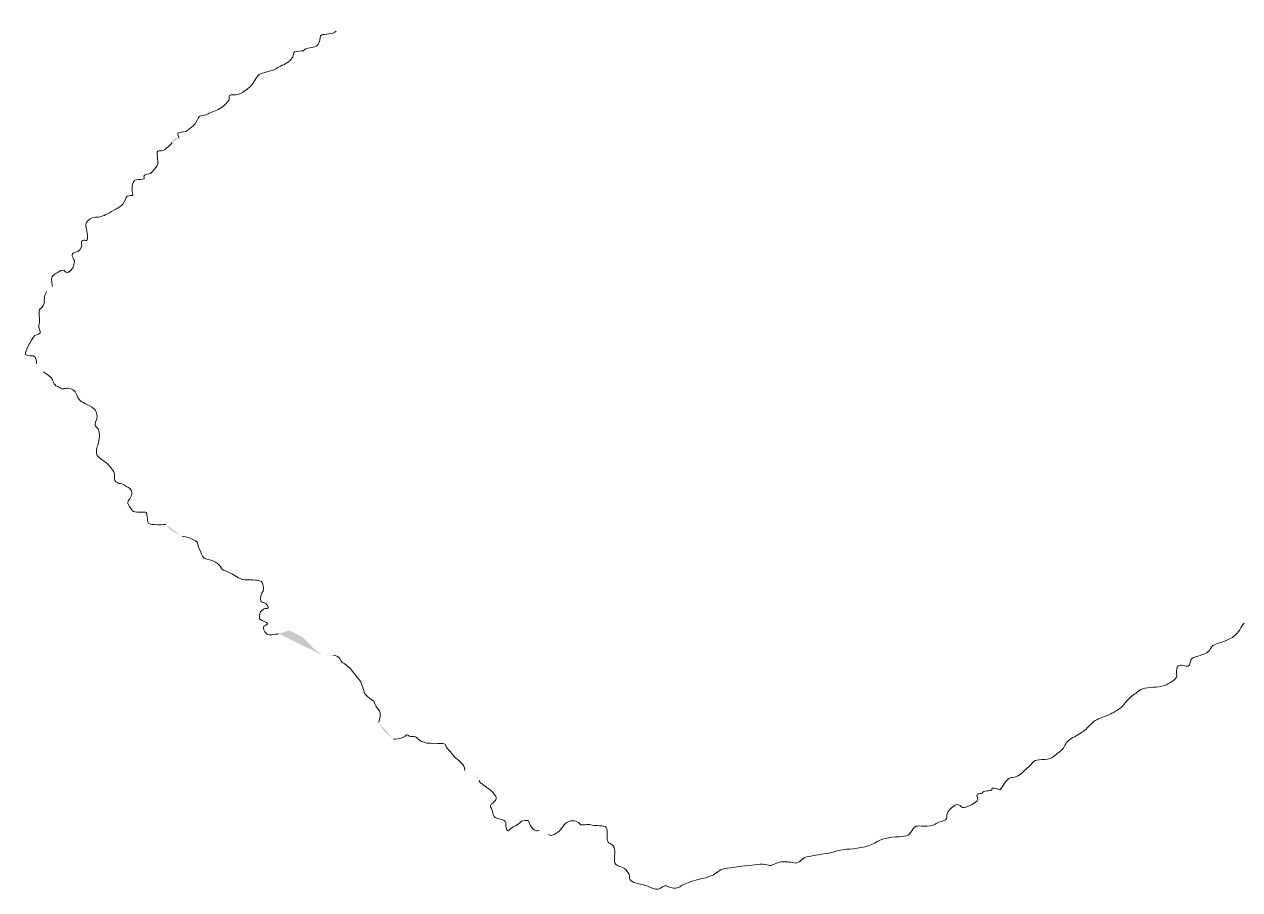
# Model space of a CAD drawing. Header units: millimetres. Extents: x 7106 to 73427, y -466 to 50348.
# Drawn here: x 42359.3 to 42432.5, y 7448.9 to 7501 of the extents above; entities that cross this region are included whole.
import ezdxf

# ---------------------------------------------------------------- set-up
doc = ezdxf.new("R2010")
doc.units = ezdxf.units.MM
doc.layers.add('02', color=1, linetype='Continuous')
doc.layers.add('Cotas', color=1, linetype='Continuous')

# ---------------------------------------------------------------- blocks, each defined once
blk = doc.blocks.new('ESTACIÓN DE TRABAJO VIVOTECK')
at = {"layer": '02', "transparency": 33554559}
h = blk.add_hatch(color=256, dxfattribs=at)
h.paths.add_polyline_path([(-213.38, 1868.74, 0.208775), (-213.06, 1868.54)], flags=0)
h.paths.add_polyline_path([(-247.13, 1907.79, 0.017813), (-246.83, 1907.91)], flags=0)
h.paths.add_polyline_path([(-241.16, 1904.57), (-240.74, 1904.2)], flags=0)
h.paths.add_polyline_path([(-239.72, 1904.11), (-239.25, 1903.87)], flags=0)
h.paths.add_polyline_path([(-238.55, 1902.82), (-238.28, 1902.41), (-237.78, 1902.11)], flags=0)
h.paths.add_polyline_path([(-236.83, 1901.46), (-236.46, 1900.89), (-235.69, 1900.7)], flags=0)
h.paths.add_polyline_path([(-234.29, 1899.61), (-233.88, 1899.5), (-233.63, 1899.1), (-233.35, 1898.75), (-233.23, 1898.52), (-232.89, 1898.44), (-232.13, 1897.82), (-231.39, 1897.22)], flags=0)
h.paths.add_polyline_path([(-230.34, 1895.99, 0.009659), (-230.81, 1896.39)], flags=0)
h.paths.add_polyline_path([(-229.23, 1894.64), (-228.84, 1894.08), (-227.76, 1893.22), (-227.08, 1892.71)], flags=0)
h.paths.add_polyline_path([(-213.3, 1879.29), (-212.73, 1878.89)], flags=0)
h.paths.add_polyline_path([(-158.5, 1833.25, 0.058787), (-157.84, 1833.16)], flags=0)
h.paths.add_polyline_path([(-113.23, 1798.2), (-113.23, 1796.38)], flags=0)
h.paths.add_polyline_path([(-220.28, 1722.04, 0.004771), (-221.14, 1722.42)], flags=0)
h.paths.add_polyline_path([(-226.5, 1726.93, 0.101359), (-226.96, 1727.49)], flags=0)
h.paths.add_polyline_path([(-226.96, 1727.49), (-227.79, 1727.79)], flags=0)
h.paths.add_polyline_path([(-234.18, 1730.61), (-234.99, 1731.27), (-235.51, 1732.11)], flags=0)
h.paths.add_polyline_path([(-240.63, 1738.19, 0.039421), (-239.62, 1738.16)], flags=0)
h.paths.add_polyline_path([(-240.63, 1738.19), (-241.36, 1738.77), (-242.34, 1739.78), (-243.54, 1740.38), (-244.49, 1740.08)], flags=0)
h.paths.add_polyline_path([(-253.14, 1748.83), (-254.25, 1749.41), (-254.64, 1749.9)], flags=0)
h.paths.add_polyline_path([(-265.67, 1763.61), (-266.25, 1764.36)], flags=0)
h.paths.add_polyline_path([(-265.35, 1770.82), (-264.81, 1771.28)], flags=0)
h.paths.add_polyline_path([(-254.08, 1784.22), (-253.89, 1784.59), (-253.44, 1784.59)], flags=0)
at = {"layer": '02', "lineweight": 18}
for points in [[(-240.88, 1793.14), (-240.74, 1793.48), (-240.86, 1793.83), (-240.63, 1793.9)], [(-240.63, 1793.9), (-240.42, 1793.93), (-239.62, 1793.93), (-239.33, 1794.21)], [(-241.85, 1792.68), (-241.48, 1792.8), (-241.01, 1792.75), (-240.88, 1793.14)], [(-244.19, 1791.15), (-243.84, 1791.27), (-243.32, 1791.62), (-243.24, 1791.92)], [(-243.24, 1791.92), (-243.12, 1792.22), (-243.21, 1792.36), (-242.92, 1792.39)], [(-242.92, 1792.39), (-242.61, 1792.46), (-242.27, 1792.46), (-242.27, 1792.46)], [(-242.27, 1792.46), (-242.27, 1792.46), (-242.22, 1792.62), (-241.85, 1792.68)], [(-246.25, 1790.31), (-246.04, 1790.43), (-245.72, 1790.54), (-245.25, 1790.64)], [(-245.25, 1790.64), (-244.79, 1790.76), (-244.56, 1790.98), (-244.19, 1791.15)], [(-247, 1789.29), (-246.79, 1789.51), (-246.46, 1790.17), (-246.25, 1790.31)], [(-248.95, 1788.09), (-248.89, 1788.22), (-249.06, 1788.49), (-248.81, 1788.49)], [(-248.81, 1788.49), (-248.57, 1788.49), (-248.13, 1788.49), (-247.95, 1788.61)], [(-247.95, 1788.61), (-247.77, 1788.67), (-247.25, 1789.06), (-247, 1789.29)], [(-249.78, 1787.26), (-249.41, 1787.46), (-248.95, 1787.97), (-248.95, 1788.09)], [(-251.93, 1786.01), (-251.76, 1786.33), (-251.73, 1786.55), (-251.5, 1786.61)], [(-251.5, 1786.61), (-251.25, 1786.66), (-251.12, 1786.66), (-250.84, 1786.79)], [(-250.84, 1786.79), (-250.62, 1786.9), (-250.15, 1787.08), (-249.78, 1787.26)], [(-253.52, 1785.09), (-253.39, 1785.15), (-252.86, 1785.15), (-252.65, 1785.31)], [(-252.65, 1785.31), (-252.49, 1785.52), (-252.13, 1785.67), (-251.93, 1786.01)], [(-254.75, 1783.57), (-254.56, 1783.73), (-254.17, 1784.07), (-254.08, 1784.22)], [(-253.44, 1784.59), (-253.44, 1784.59), (-253.64, 1785.07), (-253.52, 1785.09)], [(-255.42, 1783.11), (-255.44, 1783.23), (-255.42, 1783.49), (-255.26, 1783.47)], [(-255.36, 1782.31), (-255.36, 1782.48), (-255.39, 1783.01), (-255.42, 1783.11)], [(-255.26, 1783.47), (-255.12, 1783.44), (-254.97, 1783.47), (-254.75, 1783.57)], [(-255.86, 1781.58), (-255.68, 1781.81), (-255.36, 1782.14), (-255.36, 1782.31)], [(-257.66, 1780.34), (-257.6, 1780.57), (-257.52, 1780.85), (-257.3, 1780.87)], [(-257.3, 1780.87), (-257.12, 1780.91), (-256.64, 1780.85), (-256.58, 1780.98)], [(-256.58, 1780.98), (-256.58, 1781.15), (-256.69, 1781.24), (-256.5, 1781.32)], [(-256.5, 1781.32), (-256.32, 1781.41), (-256.04, 1781.32), (-255.86, 1781.58)], [(-257.6, 1779.46), (-257.6, 1779.46), (-257.71, 1780.12), (-257.66, 1780.34)], [(-259.88, 1777.82), (-259.45, 1778.03), (-258.7, 1778.44), (-258.5, 1778.68)], [(-258.5, 1778.68), (-258.29, 1778.96), (-258.23, 1779.27), (-258.1, 1779.38)], [(-258.1, 1779.38), (-257.96, 1779.46), (-257.6, 1779.46), (-257.6, 1779.46)], [(-261.76, 1777.04), (-261.57, 1777.26), (-261.37, 1777.5), (-260.97, 1777.5)], [(-260.97, 1777.5), (-260.58, 1777.5), (-260.3, 1777.58), (-259.88, 1777.82)], [(-261.67, 1775.72), (-261.67, 1776.17), (-261.89, 1776.72), (-261.81, 1776.94)], [(-261.81, 1776.94), (-261.76, 1777.12), (-261.76, 1777.04), (-261.76, 1777.04)], [(-262.25, 1774.77), (-262.09, 1775.08), (-262.38, 1775.28), (-262.09, 1775.4)], [(-262.09, 1775.4), (-261.81, 1775.52), (-261.67, 1775.22), (-261.67, 1775.72)], [(-262.83, 1773.58), (-262.83, 1773.58), (-263.26, 1774.2), (-262.95, 1774.28)], [(-262.95, 1774.28), (-262.67, 1774.38), (-262.38, 1774.42), (-262.25, 1774.77)], [(-263.21, 1772.68), (-262.87, 1773.02), (-262.83, 1773.58), (-262.83, 1773.58)], [(-264.81, 1771.28), (-264.81, 1771.28), (-264.99, 1771.94), (-264.85, 1772.17)], [(-264.85, 1772.17), (-264.71, 1772.34), (-264.45, 1772.48), (-264.23, 1772.62)], [(-264.23, 1772.62), (-264.02, 1772.8), (-263.76, 1772.72), (-263.76, 1772.72)], [(-263.76, 1772.72), (-263.76, 1772.72), (-263.56, 1772.34), (-263.21, 1772.68)], [(-265.93, 1769.27), (-265.7, 1769.37), (-265.53, 1769.67), (-265.56, 1770.05)], [(-265.56, 1770.05), (-265.62, 1770.39), (-265.35, 1770.82), (-265.35, 1770.82)], [(-266.01, 1767.94), (-265.89, 1768.15), (-266.15, 1769.15), (-265.93, 1769.27)], [(-265.93, 1767.23), (-266.01, 1767.51), (-266.13, 1767.72), (-266.01, 1767.94)], [(-266.86, 1766.17), (-266.86, 1766.17), (-266.57, 1766.71), (-266.4, 1766.87)], [(-266.4, 1766.87), (-266.23, 1767.01), (-265.84, 1766.94), (-265.93, 1767.23)], [(-267.25, 1765.36), (-267.12, 1765.73), (-266.86, 1766.17), (-266.86, 1766.17)], [(-266.57, 1765.05), (-266.9, 1765.05), (-267.35, 1764.99), (-267.25, 1765.36)], [(-266.25, 1764.36), (-266.25, 1764.36), (-266.25, 1765.04), (-266.57, 1765.05)], [(-265.03, 1763.16), (-265.25, 1763.36), (-265.67, 1763.61), (-265.67, 1763.61)], [(-264.75, 1762.71), (-265.01, 1763.27), (-264.81, 1762.98), (-265.03, 1763.16)], [(-264.09, 1762.15), (-264.39, 1762.37), (-264.49, 1762.2), (-264.75, 1762.71)], [(-263.25, 1762.13), (-263.69, 1762.24), (-263.77, 1761.94), (-264.09, 1762.15)], [(-262.53, 1761.32), (-262.73, 1761.7), (-262.78, 1761.96), (-263.25, 1762.13)], [(-261.54, 1760.58), (-262.13, 1760.89), (-262.35, 1760.94), (-262.53, 1761.32)], [(-260.81, 1759.63), (-260.86, 1760.04), (-260.88, 1760.26), (-261.54, 1760.58)], [(-261, 1758.9), (-261, 1759.2), (-260.77, 1759.24), (-260.81, 1759.63)], [(-260.64, 1758.22), (-260.72, 1758.72), (-261, 1758.56), (-261, 1758.9)], [(-260.72, 1757.14), (-260.63, 1757.5), (-260.57, 1757.72), (-260.64, 1758.22)], [(-260.88, 1756.41), (-260.84, 1756.78), (-260.84, 1756.76), (-260.72, 1757.14)], [(-259.98, 1755.43), (-260.44, 1755.81), (-260.94, 1756.04), (-260.88, 1756.41)], [(-259.36, 1754.73), (-259.58, 1754.97), (-259.52, 1755), (-259.98, 1755.43)], [(-259.13, 1753.74), (-259.4, 1754.01), (-259.13, 1754.52), (-259.36, 1754.73)], [(-258.32, 1753.4), (-258.59, 1753.64), (-258.84, 1753.49), (-259.13, 1753.74)], [(-257.73, 1752.93), (-257.89, 1753.26), (-258.08, 1753.19), (-258.32, 1753.4)], [(-258.02, 1751.99), (-257.84, 1752.27), (-257.58, 1752.58), (-257.73, 1752.93)], [(-257.63, 1751.12), (-257.77, 1751.37), (-258.18, 1751.71), (-258.02, 1751.99)], [(-256.46, 1751.01), (-256.66, 1751.01), (-257.47, 1750.95), (-257.63, 1751.12)], [(-256.21, 1750.03), (-256.34, 1750.27), (-256.27, 1751.01), (-256.46, 1751.01)], [(-254.64, 1749.9), (-254.64, 1749.9), (-256.02, 1749.79), (-256.21, 1750.03)], [(-252.15, 1748.53), (-252.73, 1748.85), (-253.14, 1748.83), (-253.14, 1748.83)], [(-251.66, 1747.78), (-251.84, 1748.11), (-251.57, 1748.23), (-252.15, 1748.53)], [(-251.35, 1747.05), (-251.5, 1747.36), (-251.5, 1747.44), (-251.66, 1747.78)], [(-250.43, 1746.64), (-250.77, 1746.76), (-251.21, 1746.76), (-251.35, 1747.05)], [(-249.71, 1746.08), (-249.89, 1746.36), (-250.07, 1746.49), (-250.43, 1746.64)], [(-248.99, 1745.59), (-249.33, 1745.76), (-249.53, 1745.76), (-249.71, 1746.08)], [(-247.85, 1744.99), (-248.16, 1745.11), (-248.67, 1745.45), (-248.99, 1745.59)], [(-246.23, 1744.85), (-246.67, 1744.99), (-247.53, 1744.83), (-247.85, 1744.99)], [(-245.89, 1743.92), (-245.89, 1743.92), (-245.75, 1744.78), (-246.23, 1744.85)], [(-246.13, 1743.18), (-246.13, 1743.66), (-245.89, 1743.92), (-245.89, 1743.92)], [(-245.5, 1742.61), (-245.72, 1743.02), (-246.13, 1742.77), (-246.13, 1743.18)], [(-245.89, 1742.26), (-245.67, 1742.46), (-245.27, 1742.2), (-245.5, 1742.61)], [(-246.23, 1741.64), (-246.23, 1742.08), (-246.1, 1742.08), (-245.89, 1742.26)], [(-245.6, 1741.1), (-245.89, 1741.32), (-246.23, 1741.17), (-246.23, 1741.64)], [(-245.6, 1740.07), (-245.81, 1740.27), (-245.95, 1740.62), (-245.82, 1740.76)], [(-245.82, 1740.76), (-245.72, 1740.88), (-245.31, 1740.9), (-245.6, 1741.1)], [(-157.77, 1741.04), (-158.07, 1740.73), (-158.19, 1740.2), (-158.83, 1739.76)], [(-244.49, 1740.08), (-244.49, 1740.08), (-245.39, 1739.9), (-245.6, 1740.07)], [(-158.83, 1739.76), (-159.49, 1739.34), (-160.13, 1739.26), (-160.47, 1739.1)], [(-238.83, 1737.53), (-238.83, 1737.53), (-239.08, 1738.19), (-239.62, 1738.16)], [(-161.13, 1738.37), (-161.59, 1738.13), (-162.32, 1738.02), (-162.51, 1737.8)], [(-160.47, 1739.1), (-160.81, 1738.94), (-160.69, 1738.66), (-161.13, 1738.37)], [(-238.05, 1736.92), (-238.23, 1737.17), (-238.83, 1737.53), (-238.83, 1737.53)], [(-162.99, 1737.17), (-163.41, 1737.24), (-163.7, 1737.44), (-163.83, 1736.92)], [(-162.51, 1737.8), (-162.67, 1737.57), (-162.53, 1737.13), (-162.99, 1737.17)], [(-237.18, 1735.86), (-237.18, 1735.86), (-237.88, 1736.68), (-238.05, 1736.92)], [(-163.83, 1736.92), (-163.95, 1736.39), (-163.63, 1736.32), (-164.06, 1735.95)], [(-236.82, 1734.85), (-236.9, 1735.22), (-237.18, 1735.86), (-237.18, 1735.86)], [(-167.3, 1734.91), (-167.51, 1734.66), (-167.84, 1734.58), (-168.22, 1734.15)], [(-165.68, 1735.3), (-166.43, 1735.26), (-167.05, 1735.17), (-167.3, 1734.91)], [(-164.06, 1735.95), (-164.45, 1735.6), (-164.96, 1735.34), (-165.68, 1735.3)], [(-235.94, 1734.03), (-235.94, 1734.03), (-236.7, 1734.45), (-236.82, 1734.85)], [(-235.54, 1733.28), (-235.85, 1733.61), (-235.94, 1734.03), (-235.94, 1734.03)], [(-168.22, 1734.15), (-168.6, 1733.78), (-168.63, 1733.5), (-169.16, 1733.22)], [(-235.51, 1732.11), (-235.51, 1732.11), (-235.2, 1732.97), (-235.54, 1733.28)], [(-170.08, 1732.75), (-170.69, 1732.51), (-171.12, 1732.37), (-171.36, 1732.11)], [(-169.16, 1733.22), (-169.67, 1732.93), (-169.45, 1733.02), (-170.08, 1732.75)], [(-171.36, 1732.11), (-171.63, 1731.93), (-171.85, 1731.57), (-172.24, 1731.29)], [(-233.14, 1730.89), (-233.42, 1730.61), (-234.18, 1730.61), (-234.18, 1730.61)], [(-232.51, 1730.85), (-232.99, 1730.85), (-232.86, 1731.17), (-233.14, 1730.89)], [(-231.55, 1730.37), (-232.11, 1730.54), (-232, 1730.89), (-232.51, 1730.85)], [(-173.47, 1730.56), (-173.88, 1730.27), (-173.91, 1729.81), (-174.18, 1729.63)], [(-172.24, 1731.29), (-172.66, 1730.98), (-173.08, 1730.85), (-173.47, 1730.56)], [(-229.98, 1730.23), (-230.69, 1730.27), (-231.02, 1730.17), (-231.55, 1730.37)], [(-229.23, 1729.64), (-229.69, 1730.11), (-229.28, 1730.2), (-229.98, 1730.23)], [(-228.28, 1728.67), (-228.9, 1729.1), (-228.76, 1729.17), (-229.23, 1729.64)], [(-174.18, 1729.63), (-174.45, 1729.4), (-174.63, 1729.24), (-175.05, 1728.95)], [(-227.79, 1727.79), (-227.79, 1727.79), (-227.71, 1728.19), (-228.28, 1728.67)], [(-176.67, 1728.61), (-176.85, 1728.43), (-176.97, 1728.23), (-177.35, 1727.93)], [(-175.05, 1728.95), (-175.46, 1728.69), (-176.46, 1728.85), (-176.67, 1728.61)], [(-177.35, 1727.93), (-177.71, 1727.65), (-177.91, 1727.29), (-178.39, 1727.21)], [(-225.79, 1726.26), (-226.3, 1726.67), (-226.35, 1726.58), (-226.5, 1726.93)], [(-225.02, 1725.51), (-225.26, 1725.84), (-225.26, 1725.91), (-225.79, 1726.26)], [(-179.81, 1726.09), (-180.06, 1726.22), (-180.49, 1726.3), (-180.44, 1726.12)], [(-179.17, 1726.81), (-179.53, 1726.43), (-179.63, 1725.94), (-179.81, 1726.09)], [(-178.39, 1727.21), (-178.84, 1727.11), (-178.81, 1727.17), (-179.17, 1726.81)], [(-225.37, 1724.79), (-225.13, 1725.04), (-224.82, 1725.16), (-225.02, 1725.51)], [(-181.77, 1725.51), (-181.75, 1725.22), (-181.57, 1725.16), (-181.94, 1724.92)], [(-181.24, 1725.84), (-181.39, 1725.62), (-181.81, 1725.84), (-181.77, 1725.51)], [(-180.44, 1726.12), (-180.37, 1725.91), (-181.07, 1726.04), (-181.24, 1725.84)], [(-225.26, 1723.96), (-225.35, 1724.51), (-225.61, 1724.51), (-225.37, 1724.79)], [(-183.74, 1724.68), (-183.98, 1724.51), (-184.4, 1724.19), (-184.46, 1723.9)], [(-183.14, 1724.51), (-183.35, 1724.75), (-183.49, 1724.79), (-183.74, 1724.68)], [(-181.94, 1724.92), (-182.31, 1724.67), (-182.93, 1724.36), (-183.14, 1724.51)], [(-224.45, 1723.39), (-224.85, 1723.51), (-225.12, 1723.46), (-225.26, 1723.96)], [(-224.06, 1722.65), (-224.16, 1723.22), (-223.97, 1723.22), (-224.45, 1723.39)], [(-222.4, 1723.32), (-222.96, 1723.26), (-222.67, 1723.06), (-223.24, 1722.84)], [(-221.8, 1722.72), (-222.18, 1723.22), (-221.84, 1723.34), (-222.4, 1723.32)], [(-218.45, 1723.22), (-218.95, 1723), (-219.05, 1722.5), (-219.43, 1722.26)], [(-217.41, 1722.98), (-217.55, 1723.16), (-217.97, 1723.4), (-218.45, 1723.22)], [(-216.46, 1722.92), (-216.75, 1723.05), (-217.28, 1722.8), (-217.41, 1722.98)], [(-215.18, 1722.76), (-215.55, 1722.93), (-216.18, 1722.76), (-216.46, 1722.92)], [(-186.26, 1722.8), (-187.08, 1722.8), (-187.24, 1722.92), (-187.54, 1722.53)], [(-185, 1723.22), (-185.58, 1723.1), (-185.44, 1722.84), (-186.26, 1722.8)], [(-184.46, 1723.9), (-184.49, 1723.57), (-184.39, 1723.34), (-185, 1723.22)], [(-223.24, 1722.84), (-223.78, 1722.6), (-223.91, 1722.06), (-224.06, 1722.65)], [(-221.14, 1722.42), (-221.14, 1722.42), (-221.44, 1722.22), (-221.8, 1722.72)], [(-219.43, 1722.26), (-219.79, 1722.06), (-219.89, 1721.87), (-220.28, 1722.04)], [(-214.98, 1721.6), (-215.07, 1722.06), (-214.86, 1722.56), (-215.18, 1722.76)], [(-188.53, 1721.87), (-189.24, 1721.82), (-190.17, 1721.77), (-190.73, 1721.42)], [(-187.54, 1722.53), (-187.81, 1722.13), (-187.78, 1721.93), (-188.53, 1721.87)], [(-214.45, 1721.03), (-214.75, 1721.36), (-214.87, 1721.14), (-214.98, 1721.6)], [(-214.33, 1719.58), (-214.4, 1720.04), (-214.16, 1720.66), (-214.45, 1721.03)], [(-193.17, 1720.74), (-194.03, 1720.73), (-194.73, 1720.42), (-195.3, 1720.35)], [(-190.73, 1721.42), (-191.28, 1721), (-192.35, 1720.8), (-193.17, 1720.74)], [(-198.19, 1719.5), (-198.65, 1719.58), (-198.77, 1719.64), (-199.39, 1719.58)], [(-197.09, 1720.04), (-197.55, 1719.91), (-197.72, 1719.39), (-198.19, 1719.5)], [(-195.3, 1720.35), (-195.89, 1720.24), (-196.62, 1720.14), (-197.09, 1720.04)], [(-213.3, 1718.88), (-213.65, 1719.24), (-214.29, 1719.18), (-214.33, 1719.58)], [(-212.95, 1718.05), (-213.03, 1718.35), (-212.94, 1718.46), (-213.3, 1718.88)], [(-204.78, 1718.88), (-205.17, 1718.64), (-205.37, 1718.35), (-206.16, 1718.17)], [(-201.53, 1719.36), (-201.91, 1719.28), (-204.41, 1719.08), (-204.78, 1718.88)], [(-200.51, 1719.29), (-200.88, 1719.44), (-201.15, 1719.39), (-201.53, 1719.36)], [(-199.39, 1719.58), (-200.01, 1719.5), (-200.11, 1719.18), (-200.51, 1719.29)], [(-211.61, 1717.49), (-212.05, 1717.61), (-212.83, 1717.7), (-212.95, 1718.05)], [(-210.65, 1717.13), (-210.95, 1717.18), (-211.21, 1717.41), (-211.61, 1717.49)], [(-209.82, 1717.44), (-210.1, 1717.34), (-210.31, 1717.09), (-210.65, 1717.13)], [(-209.03, 1717.22), (-209.52, 1717.26), (-209.57, 1717.52), (-209.82, 1717.44)], [(-207.92, 1717.65), (-208.48, 1717.44), (-208.48, 1717.21), (-209.03, 1717.22)], [(-206.16, 1718.17), (-206.96, 1717.96), (-207.41, 1717.85), (-207.92, 1717.65)]]:
    blk.add_open_spline(points, degree=3, dxfattribs=at)

msp = doc.modelspace()

# ---------------------------------------------------------------- block references
at = {"layer": 'Cotas', "xscale": 0.6706941871998696, "yscale": 0.6706941871998696, "zscale": 0.6706941871998696}
msp.add_blockref('ESTACIÓN DE TRABAJO VIVOTECK', (42538.618, 6297.251), dxfattribs=at)

doc.saveas('drawing.dxf')
